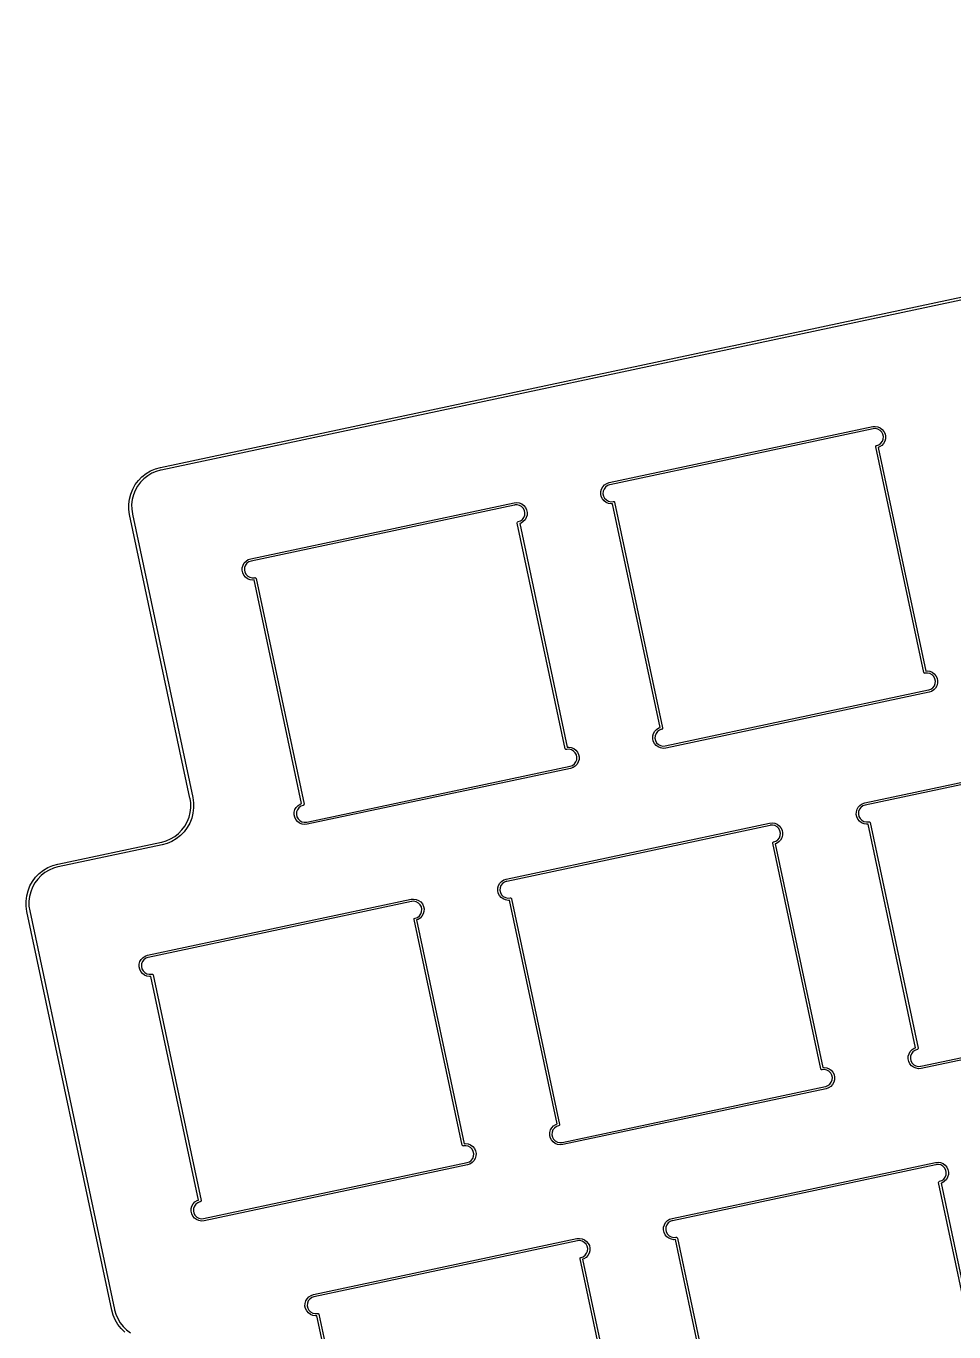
# Model space of a CAD drawing. Extents: x 11 to 430, y -338 to -15.
# Drawn here: x 249 to 297.2, y -279.3 to -211.4 of the extents above; entities that cross this region are included whole.
import ezdxf

# ---------------------------------------------------------------- set-up
doc = ezdxf.new("R2010")
doc.units = 0
doc.layers.add('BLACK', color=7, linetype='CONTINUOUS')

msp = doc.modelspace()

# ---------------------------------------------------------------- linework, layer by layer
at = {"layer": 'BLACK', "linetype": 'CONTINUOUS'}
for p, q in [((255.997, -234.368), (363.934, -211.427)), ((363.958, -211.575), (256.029, -234.515)), ((279.325, -235.163), (293.014, -232.253)), ((293.039, -232.37), (279.35, -235.28)), ((293.014, -232.253), (293.149, -232.241)), ((293.014, -232.253), (293.014, -232.253)), ((293.046, -232.365), (293.039, -232.37)), ((293.164, -232.357), (293.046, -232.365)), ((293.149, -232.241), (293.282, -232.261)), ((293.288, -232.385), (293.164, -232.357)), ((293.282, -232.261), (293.407, -232.313)), ((293.399, -232.446), (293.288, -232.385)), ((293.488, -232.536), (293.399, -232.446)), ((293.407, -232.313), (293.515, -232.394)), ((293.548, -232.647), (293.488, -232.536)), ((293.515, -232.394), (293.601, -232.498)), ((293.574, -232.771), (293.548, -232.647)), ((293.565, -232.897), (293.574, -232.771)), ((293.601, -232.498), (293.66, -232.619)), ((293.66, -232.619), (293.688, -232.751)), ((293.688, -232.751), (293.684, -232.886)), ((293.176, -233.302), (293.183, -233.262)), ((295.67, -245.035), (293.176, -233.302)), ((293.183, -233.262), (293.184, -233.257)), ((293.184, -233.257), (293.21, -233.239)), ((293.184, -233.257), (293.184, -233.257)), ((293.184, -233.257), (293.184, -233.257)), ((293.21, -233.239), (293.222, -233.231)), ((293.222, -233.231), (293.222, -233.231)), ((293.222, -233.231), (293.222, -233.231)), ((293.222, -233.231), (293.231, -233.233)), ((293.231, -233.233), (293.342, -233.192)), ((293.375, -233.305), (293.304, -233.329)), ((293.304, -233.329), (295.776, -244.959)), ((293.342, -233.192), (293.443, -233.116)), ((293.488, -233.231), (293.375, -233.305)), ((293.443, -233.116), (293.52, -233.015)), ((293.581, -233.133), (293.488, -233.231)), ((293.52, -233.015), (293.565, -232.897)), ((293.648, -233.016), (293.581, -233.133)), ((293.684, -232.886), (293.648, -233.016)), ((254.851, -235.05), (255.04, -234.856)), ((255.04, -234.856), (255.253, -234.688)), ((255.336, -234.808), (255.138, -234.964)), ((255.253, -234.688), (255.487, -234.549)), ((255.553, -234.679), (255.336, -234.808)), ((255.487, -234.549), (255.736, -234.442)), ((255.785, -234.579), (255.553, -234.679)), ((255.736, -234.442), (255.997, -234.368)), ((256.011, -234.515), (255.785, -234.579)), ((255.997, -234.368), (255.997, -234.368)), ((256.029, -234.515), (256.011, -234.515)), ((254.455, -235.756), (254.556, -235.504)), ((254.556, -235.504), (254.689, -235.268)), ((254.688, -235.567), (254.594, -235.802)), ((254.811, -235.347), (254.688, -235.567)), ((254.689, -235.268), (254.851, -235.05)), ((254.962, -235.145), (254.811, -235.347)), ((255.138, -234.964), (254.962, -235.145)), ((278.888, -235.625), (278.924, -235.495)), ((278.924, -235.495), (278.991, -235.378)), ((278.991, -235.378), (279.083, -235.28)), ((279.052, -235.496), (279.007, -235.614)), ((279.128, -235.395), (279.052, -235.496)), ((279.083, -235.28), (279.197, -235.206)), ((279.23, -235.319), (279.128, -235.395)), ((279.197, -235.206), (279.325, -235.163)), ((279.341, -235.278), (279.23, -235.319)), ((279.325, -235.163), (279.325, -235.163)), ((279.325, -235.163), (279.325, -235.163)), ((279.325, -235.163), (279.325, -235.163)), ((279.35, -235.28), (279.341, -235.278)), ((254.357, -236.289), (254.388, -236.02)), ((254.388, -236.02), (254.455, -235.756)), ((254.532, -236.046), (254.502, -236.297)), ((254.594, -235.802), (254.532, -236.046)), ((260.691, -239.123), (274.38, -236.214)), ((274.38, -236.214), (274.515, -236.202)), ((274.38, -236.214), (274.38, -236.214)), ((274.515, -236.202), (274.648, -236.222)), ((274.648, -236.222), (274.773, -236.274)), ((278.883, -235.76), (278.888, -235.625)), ((278.911, -235.892), (278.883, -235.76)), ((278.97, -236.013), (278.911, -235.892)), ((279.056, -236.117), (278.97, -236.013)), ((279.007, -235.614), (278.998, -235.74)), ((278.998, -235.74), (279.024, -235.864)), ((279.024, -235.864), (279.084, -235.975)), ((279.165, -236.198), (279.056, -236.117)), ((279.084, -235.975), (279.173, -236.065)), ((279.29, -236.25), (279.165, -236.198)), ((279.173, -236.065), (279.284, -236.126)), ((279.284, -236.126), (279.407, -236.154)), ((279.423, -236.27), (279.29, -236.25)), ((279.407, -236.154), (279.525, -236.146)), ((279.497, -236.264), (279.423, -236.27)), ((281.969, -247.894), (279.497, -236.264)), ((279.525, -236.146), (279.533, -236.141)), ((279.533, -236.141), (279.533, -236.141)), ((279.533, -236.141), (279.533, -236.141)), ((279.533, -236.141), (279.553, -236.145)), ((279.553, -236.145), (279.578, -236.149)), ((279.578, -236.149), (279.578, -236.149)), ((279.578, -236.149), (279.578, -236.149)), ((279.578, -236.149), (279.589, -236.166)), ((279.589, -236.166), (279.604, -236.187)), ((279.604, -236.187), (282.098, -247.92)), ((254.36, -236.56), (254.357, -236.289)), ((254.399, -236.829), (254.36, -236.56)), ((257.532, -251.57), (254.399, -236.829)), ((254.399, -236.829), (254.399, -236.829)), ((254.399, -236.829), (254.399, -236.829)), ((254.502, -236.297), (254.506, -236.549)), ((254.506, -236.549), (254.54, -236.788)), ((254.54, -236.788), (254.546, -236.798)), ((254.546, -236.798), (254.546, -236.798)), ((254.546, -236.798), (257.679, -251.539)), ((274.405, -236.331), (260.716, -239.241)), ((274.413, -236.326), (274.405, -236.331)), ((274.531, -236.318), (274.413, -236.326)), ((274.654, -236.346), (274.531, -236.318)), ((274.765, -236.407), (274.654, -236.346)), ((274.854, -236.497), (274.765, -236.407)), ((274.773, -236.274), (274.882, -236.354)), ((274.914, -236.608), (274.854, -236.497)), ((274.882, -236.354), (274.968, -236.458)), ((274.886, -236.976), (274.931, -236.858)), ((274.94, -236.732), (274.914, -236.608)), ((274.931, -236.858), (274.94, -236.732)), ((274.968, -236.458), (275.027, -236.58)), ((275.05, -236.847), (275.014, -236.977)), ((275.027, -236.58), (275.055, -236.712)), ((275.055, -236.712), (275.05, -236.847)), ((274.542, -237.263), (274.544, -237.254)), ((277.036, -248.996), (274.542, -237.263)), ((274.544, -237.254), (274.551, -237.218)), ((274.551, -237.218), (274.588, -237.192)), ((274.588, -237.192), (274.588, -237.192)), ((274.588, -237.192), (274.597, -237.193)), ((274.597, -237.193), (274.708, -237.152)), ((274.741, -237.265), (274.671, -237.289)), ((274.671, -237.289), (277.143, -248.92)), ((274.708, -237.152), (274.81, -237.077)), ((274.855, -237.192), (274.741, -237.265)), ((274.81, -237.077), (274.886, -236.976)), ((274.947, -237.094), (274.855, -237.192)), ((275.014, -236.977), (274.947, -237.094)), ((260.249, -239.721), (260.254, -239.586)), ((260.254, -239.586), (260.29, -239.456)), ((260.29, -239.456), (260.357, -239.338)), ((260.357, -239.338), (260.45, -239.24)), ((260.373, -239.575), (260.364, -239.701)), ((260.418, -239.456), (260.373, -239.575)), ((260.494, -239.355), (260.418, -239.456)), ((260.45, -239.24), (260.563, -239.167)), ((260.596, -239.28), (260.494, -239.355)), ((260.563, -239.167), (260.691, -239.123)), ((260.707, -239.239), (260.596, -239.28)), ((260.691, -239.123), (260.691, -239.123)), ((260.716, -239.241), (260.707, -239.239)), ((260.716, -239.241), (260.716, -239.241)), ((260.716, -239.241), (260.716, -239.241)), ((260.278, -239.853), (260.249, -239.721)), ((260.336, -239.974), (260.278, -239.853)), ((260.423, -240.078), (260.336, -239.974)), ((260.364, -239.701), (260.39, -239.824)), ((260.39, -239.824), (260.45, -239.936)), ((260.531, -240.158), (260.423, -240.078)), ((260.45, -239.936), (260.539, -240.026)), ((260.656, -240.21), (260.531, -240.158)), ((260.539, -240.026), (260.65, -240.087)), ((260.65, -240.087), (260.774, -240.114)), ((260.789, -240.231), (260.656, -240.21)), ((260.774, -240.114), (260.892, -240.106)), ((260.864, -240.224), (260.789, -240.231)), ((263.336, -251.854), (260.864, -240.224)), ((260.892, -240.106), (260.899, -240.102)), ((260.899, -240.102), (260.899, -240.102)), ((260.899, -240.102), (260.899, -240.102)), ((260.899, -240.102), (260.92, -240.105)), ((260.92, -240.105), (260.944, -240.11)), ((260.944, -240.11), (260.944, -240.11)), ((260.944, -240.11), (260.944, -240.11)), ((260.944, -240.11), (260.956, -240.127)), ((260.956, -240.127), (260.97, -240.148)), ((260.97, -240.148), (260.97, -240.148)), ((260.97, -240.148), (260.97, -240.148)), ((260.97, -240.148), (263.464, -251.881)), ((295.683, -245.055), (295.67, -245.035)), ((295.696, -245.073), (295.683, -245.055)), ((295.719, -245.078), (295.696, -245.073)), ((295.696, -245.073), (295.696, -245.073)), ((295.696, -245.073), (295.696, -245.073)), ((295.741, -245.082), (295.719, -245.078)), ((295.748, -245.077), (295.741, -245.082)), ((295.741, -245.082), (295.741, -245.082)), ((295.866, -245.069), (295.748, -245.077)), ((295.776, -244.959), (295.851, -244.952)), ((295.851, -244.952), (295.984, -244.973)), ((295.99, -245.096), (295.866, -245.069)), ((295.984, -244.973), (296.109, -245.025)), ((296.109, -245.025), (296.217, -245.105)), ((296.101, -245.157), (295.99, -245.096)), ((296.19, -245.247), (296.101, -245.157)), ((296.145, -245.828), (296.222, -245.727)), ((296.25, -245.359), (296.19, -245.247)), ((296.217, -245.105), (296.303, -245.209)), ((296.222, -245.727), (296.266, -245.609)), ((296.276, -245.482), (296.25, -245.359)), ((296.266, -245.609), (296.276, -245.482)), ((296.349, -245.727), (296.283, -245.845)), ((296.303, -245.209), (296.362, -245.33)), ((296.386, -245.597), (296.349, -245.727)), ((296.362, -245.33), (296.39, -245.462)), ((296.39, -245.462), (296.386, -245.597)), ((282.234, -248.852), (295.924, -245.942)), ((295.949, -246.06), (282.259, -248.97)), ((295.924, -245.942), (295.933, -245.944)), ((295.933, -245.944), (296.044, -245.903)), ((296.077, -246.016), (295.949, -246.06)), ((295.949, -246.06), (295.949, -246.06)), ((295.949, -246.06), (295.949, -246.06)), ((296.044, -245.903), (296.145, -245.828)), ((296.19, -245.943), (296.077, -246.016)), ((296.283, -245.845), (296.19, -245.943)), ((281.585, -248.471), (281.59, -248.336)), ((281.613, -248.603), (281.585, -248.471)), ((281.59, -248.336), (281.626, -248.206)), ((281.626, -248.206), (281.693, -248.089)), ((281.693, -248.089), (281.785, -247.991)), ((281.709, -248.325), (281.699, -248.451)), ((281.699, -248.451), (281.726, -248.575)), ((281.754, -248.207), (281.709, -248.325)), ((281.83, -248.106), (281.754, -248.207)), ((281.785, -247.991), (281.899, -247.918)), ((281.932, -248.031), (281.83, -248.106)), ((281.899, -247.918), (281.969, -247.894)), ((282.043, -247.99), (281.932, -248.031)), ((282.051, -247.991), (282.043, -247.99)), ((282.071, -247.978), (282.051, -247.991)), ((282.051, -247.991), (282.051, -247.991)), ((282.051, -247.991), (282.051, -247.991)), ((282.089, -247.965), (282.071, -247.978)), ((282.093, -247.943), (282.089, -247.965)), ((282.089, -247.965), (282.089, -247.965)), ((282.089, -247.965), (282.089, -247.965)), ((282.098, -247.92), (282.093, -247.943)), ((277.05, -249.016), (277.036, -248.996)), ((277.062, -249.034), (277.05, -249.016)), ((277.107, -249.042), (277.062, -249.034)), ((277.115, -249.037), (277.107, -249.042)), ((277.107, -249.042), (277.107, -249.042)), ((277.233, -249.03), (277.115, -249.037)), ((277.143, -248.92), (277.217, -248.913)), ((277.217, -248.913), (277.35, -248.934)), ((277.356, -249.057), (277.233, -249.03)), ((277.35, -248.934), (277.475, -248.986)), ((277.467, -249.118), (277.356, -249.057)), ((277.556, -249.208), (277.467, -249.118)), ((277.475, -248.986), (277.583, -249.066)), ((277.583, -249.066), (277.67, -249.17)), ((281.672, -248.725), (281.613, -248.603)), ((281.758, -248.829), (281.672, -248.725)), ((281.726, -248.575), (281.786, -248.686)), ((281.867, -248.909), (281.758, -248.829)), ((281.786, -248.686), (281.875, -248.776)), ((281.991, -248.961), (281.867, -248.909)), ((281.875, -248.776), (281.986, -248.838)), ((281.986, -248.838), (282.109, -248.865)), ((282.125, -248.982), (281.991, -248.961)), ((282.109, -248.865), (282.227, -248.857)), ((282.259, -248.97), (282.125, -248.982)), ((282.227, -248.857), (282.234, -248.852)), ((282.259, -248.97), (282.259, -248.97)), ((282.259, -248.97), (282.259, -248.97)), ((292.602, -251.816), (306.292, -248.906)), ((306.317, -249.024), (292.627, -251.933)), ((277.41, -249.864), (277.512, -249.788)), ((277.512, -249.788), (277.588, -249.688)), ((277.616, -249.319), (277.556, -249.208)), ((277.649, -249.805), (277.556, -249.904)), ((277.588, -249.688), (277.633, -249.569)), ((277.642, -249.443), (277.616, -249.319)), ((277.633, -249.569), (277.642, -249.443)), ((277.716, -249.688), (277.649, -249.805)), ((277.67, -249.17), (277.729, -249.291)), ((277.752, -249.558), (277.716, -249.688)), ((277.729, -249.291), (277.757, -249.423)), ((277.757, -249.423), (277.752, -249.558)), ((263.601, -252.813), (277.29, -249.903)), ((277.315, -250.02), (263.626, -252.93)), ((277.29, -249.903), (277.299, -249.905)), ((277.299, -249.905), (277.41, -249.864)), ((277.443, -249.977), (277.315, -250.02)), ((277.315, -250.02), (277.315, -250.02)), ((277.556, -249.904), (277.443, -249.977)), ((257.538, -251.579), (257.532, -251.57)), ((257.532, -251.57), (257.532, -251.57)), ((257.573, -251.819), (257.538, -251.579)), ((257.576, -252.071), (257.573, -251.819)), ((257.679, -251.539), (257.679, -251.539)), ((257.679, -251.539), (257.718, -251.807)), ((257.718, -251.807), (257.722, -252.079)), ((263.152, -251.952), (263.265, -251.878)), ((263.265, -251.878), (263.336, -251.854)), ((263.464, -251.881), (263.459, -251.906)), ((263.464, -251.881), (263.464, -251.881)), ((263.464, -251.881), (263.464, -251.881)), ((292.361, -251.933), (292.474, -251.86)), ((292.474, -251.86), (292.602, -251.816)), ((292.602, -251.816), (292.602, -251.816)), ((257.484, -252.566), (257.546, -252.322)), ((257.546, -252.322), (257.576, -252.071)), ((257.69, -252.348), (257.623, -252.611)), ((257.722, -252.079), (257.69, -252.348)), ((262.951, -252.432), (262.956, -252.297)), ((262.979, -252.564), (262.951, -252.432)), ((262.956, -252.297), (262.992, -252.167)), ((262.992, -252.167), (263.059, -252.05)), ((263.059, -252.05), (263.152, -251.952)), ((263.075, -252.286), (263.066, -252.412)), ((263.066, -252.412), (263.092, -252.536)), ((263.12, -252.168), (263.075, -252.286)), ((263.092, -252.536), (263.152, -252.647)), ((263.196, -252.067), (263.12, -252.168)), ((263.298, -251.991), (263.196, -252.067)), ((263.409, -251.951), (263.298, -251.991)), ((263.418, -251.952), (263.409, -251.951)), ((263.437, -251.939), (263.418, -251.952)), ((263.418, -251.952), (263.418, -251.952)), ((263.418, -251.952), (263.418, -251.952)), ((263.456, -251.926), (263.437, -251.939)), ((263.459, -251.906), (263.456, -251.926)), ((263.456, -251.926), (263.456, -251.926)), ((263.456, -251.926), (263.456, -251.926)), ((292.161, -252.413), (292.165, -252.278)), ((292.189, -252.545), (292.161, -252.413)), ((292.165, -252.278), (292.202, -252.148)), ((292.248, -252.667), (292.189, -252.545)), ((292.202, -252.148), (292.268, -252.031)), ((292.268, -252.031), (292.361, -251.933)), ((292.285, -252.267), (292.275, -252.393)), ((292.275, -252.393), (292.301, -252.517)), ((292.329, -252.149), (292.285, -252.267)), ((292.301, -252.517), (292.361, -252.629)), ((292.406, -252.048), (292.329, -252.149)), ((292.507, -251.973), (292.406, -252.048)), ((292.618, -251.932), (292.507, -251.973)), ((292.627, -251.933), (292.618, -251.932)), ((292.627, -251.933), (292.627, -251.933)), ((292.627, -251.933), (292.627, -251.933)), ((256.94, -253.404), (257.116, -253.223)), ((257.116, -253.223), (257.267, -253.021)), ((257.39, -253.1), (257.227, -253.318)), ((257.267, -253.021), (257.391, -252.801)), ((257.522, -252.863), (257.39, -253.1)), ((257.391, -252.801), (257.484, -252.566)), ((257.623, -252.611), (257.522, -252.863)), ((263.038, -252.686), (262.979, -252.564)), ((263.125, -252.79), (263.038, -252.686)), ((263.233, -252.87), (263.125, -252.79)), ((263.152, -252.647), (263.241, -252.737)), ((263.358, -252.922), (263.233, -252.87)), ((263.241, -252.737), (263.352, -252.798)), ((263.352, -252.798), (263.475, -252.826)), ((263.491, -252.942), (263.358, -252.922)), ((263.475, -252.826), (263.593, -252.818)), ((263.626, -252.93), (263.491, -252.942)), ((263.593, -252.818), (263.601, -252.813)), ((263.601, -252.813), (263.601, -252.813)), ((263.601, -252.813), (263.601, -252.813)), ((263.626, -252.93), (263.626, -252.93)), ((273.968, -255.777), (287.658, -252.867)), ((287.683, -252.984), (273.993, -255.894)), ((287.658, -252.867), (287.792, -252.855)), ((287.69, -252.979), (287.683, -252.984)), ((287.808, -252.971), (287.69, -252.979)), ((287.792, -252.855), (287.926, -252.876)), ((287.932, -252.999), (287.808, -252.971)), ((287.926, -252.876), (288.05, -252.927)), ((288.042, -253.06), (287.932, -252.999)), ((288.132, -253.15), (288.042, -253.06)), ((288.05, -252.927), (288.159, -253.008)), ((288.192, -253.261), (288.132, -253.15)), ((288.159, -253.008), (288.245, -253.112)), ((288.245, -253.112), (288.304, -253.233)), ((288.304, -253.233), (288.332, -253.365)), ((292.334, -252.771), (292.248, -252.667)), ((292.442, -252.851), (292.334, -252.771)), ((292.361, -252.629), (292.45, -252.718)), ((292.567, -252.903), (292.442, -252.851)), ((292.45, -252.718), (292.561, -252.78)), ((292.561, -252.78), (292.685, -252.807)), ((292.701, -252.924), (292.567, -252.903)), ((292.685, -252.807), (292.803, -252.799)), ((292.775, -252.917), (292.701, -252.924)), ((295.247, -264.547), (292.775, -252.917)), ((292.803, -252.799), (292.81, -252.794)), ((292.81, -252.794), (292.81, -252.794)), ((292.81, -252.794), (292.81, -252.794)), ((292.81, -252.794), (292.832, -252.798)), ((292.832, -252.798), (292.855, -252.803)), ((292.855, -252.803), (292.855, -252.803)), ((292.855, -252.803), (292.855, -252.803)), ((292.855, -252.803), (292.869, -252.822)), ((292.869, -252.822), (292.881, -252.84)), ((292.881, -252.84), (292.881, -252.84)), ((292.881, -252.84), (292.881, -252.84)), ((292.881, -252.84), (295.375, -264.574)), ((250.66, -254.999), (256.05, -253.853)), ((256.05, -253.853), (256.067, -253.852)), ((256.05, -253.853), (256.05, -253.853)), ((256.067, -253.852), (256.293, -253.788)), ((256.293, -253.788), (256.525, -253.689)), ((256.591, -253.819), (256.342, -253.926)), ((256.525, -253.689), (256.742, -253.56)), ((256.825, -253.68), (256.591, -253.819)), ((256.742, -253.56), (256.94, -253.404)), ((257.038, -253.512), (256.825, -253.68)), ((257.227, -253.318), (257.038, -253.512)), ((287.82, -253.916), (287.828, -253.871)), ((290.314, -265.65), (287.82, -253.916)), ((287.828, -253.871), (287.866, -253.845)), ((287.866, -253.845), (287.875, -253.847)), ((287.875, -253.847), (287.986, -253.806)), ((288.019, -253.919), (287.948, -253.943)), ((287.986, -253.806), (288.087, -253.731)), ((288.132, -253.846), (288.019, -253.919)), ((288.087, -253.731), (288.164, -253.63)), ((288.225, -253.748), (288.132, -253.846)), ((288.164, -253.63), (288.208, -253.511)), ((288.218, -253.385), (288.192, -253.261)), ((288.208, -253.511), (288.218, -253.385)), ((288.291, -253.63), (288.225, -253.748)), ((288.328, -253.5), (288.291, -253.63)), ((288.332, -253.365), (288.328, -253.5)), ((256.081, -254), (250.691, -255.145)), ((256.342, -253.926), (256.081, -254)), ((256.081, -254), (256.081, -254)), ((256.081, -254), (256.081, -254)), ((287.948, -253.943), (290.42, -265.573)), ((249.916, -255.318), (250.149, -255.179)), ((250.149, -255.179), (250.399, -255.072)), ((250.448, -255.21), (250.216, -255.309)), ((250.399, -255.072), (250.66, -254.999)), ((250.674, -255.146), (250.448, -255.21)), ((250.66, -254.999), (250.66, -254.999)), ((250.66, -254.999), (250.66, -254.999)), ((250.691, -255.145), (250.674, -255.146)), ((250.691, -255.145), (250.691, -255.145)), ((250.691, -255.145), (250.691, -255.145)), ((249.219, -256.135), (249.351, -255.898)), ((249.351, -255.898), (249.514, -255.681)), ((249.625, -255.775), (249.474, -255.977)), ((249.514, -255.681), (249.703, -255.486)), ((249.801, -255.595), (249.625, -255.775)), ((249.703, -255.486), (249.916, -255.318)), ((249.999, -255.438), (249.801, -255.595)), ((250.216, -255.309), (249.999, -255.438)), ((273.634, -255.992), (273.727, -255.894)), ((273.727, -255.894), (273.841, -255.821)), ((273.874, -255.933), (273.772, -256.009)), ((273.841, -255.821), (273.968, -255.777)), ((273.985, -255.893), (273.874, -255.933)), ((273.968, -255.777), (273.968, -255.777)), ((273.993, -255.894), (273.985, -255.893)), ((273.993, -255.894), (273.993, -255.894)), ((273.993, -255.894), (273.993, -255.894)), ((249.051, -256.65), (249.118, -256.387)), ((249.118, -256.387), (249.219, -256.135)), ((249.257, -256.432), (249.195, -256.677)), ((249.35, -256.198), (249.257, -256.432)), ((249.474, -255.977), (249.35, -256.198)), ((273.527, -256.374), (273.531, -256.239)), ((273.555, -256.506), (273.527, -256.374)), ((273.531, -256.239), (273.568, -256.109)), ((273.614, -256.628), (273.555, -256.506)), ((273.568, -256.109), (273.634, -255.992)), ((273.7, -256.731), (273.614, -256.628)), ((273.651, -256.228), (273.641, -256.354)), ((273.641, -256.354), (273.668, -256.478)), ((273.696, -256.11), (273.651, -256.228)), ((273.668, -256.478), (273.728, -256.589)), ((273.772, -256.009), (273.696, -256.11)), ((273.728, -256.589), (273.817, -256.679)), ((249.019, -256.92), (249.051, -256.65)), ((249.023, -257.191), (249.019, -256.92)), ((249.062, -257.46), (249.023, -257.191)), ((249.195, -256.677), (249.165, -256.927)), ((249.165, -256.927), (249.168, -257.18)), ((249.168, -257.18), (249.203, -257.419)), ((255.335, -259.737), (269.024, -256.828)), ((269.049, -256.945), (255.36, -259.855)), ((269.024, -256.828), (269.159, -256.816)), ((269.024, -256.828), (269.024, -256.828)), ((269.056, -256.94), (269.049, -256.945)), ((269.175, -256.932), (269.056, -256.94)), ((269.159, -256.816), (269.292, -256.836)), ((269.298, -256.96), (269.175, -256.932)), ((269.292, -256.836), (269.417, -256.888)), ((269.409, -257.021), (269.298, -256.96)), ((269.498, -257.111), (269.409, -257.021)), ((269.417, -256.888), (269.525, -256.968)), ((269.558, -257.222), (269.498, -257.111)), ((269.525, -256.968), (269.612, -257.072)), ((269.584, -257.346), (269.558, -257.222)), ((269.612, -257.072), (269.67, -257.194)), ((269.67, -257.194), (269.698, -257.326)), ((273.809, -256.812), (273.7, -256.731)), ((273.933, -256.864), (273.809, -256.812)), ((273.817, -256.679), (273.927, -256.74)), ((273.927, -256.74), (274.051, -256.768)), ((274.067, -256.884), (273.933, -256.864)), ((274.051, -256.768), (274.169, -256.76)), ((274.141, -256.878), (274.067, -256.884)), ((276.613, -268.508), (274.141, -256.878)), ((274.169, -256.76), (274.176, -256.755)), ((274.176, -256.755), (274.176, -256.755)), ((274.176, -256.755), (274.176, -256.755)), ((274.176, -256.755), (274.2, -256.759)), ((274.2, -256.759), (274.221, -256.763)), ((274.221, -256.763), (274.221, -256.763)), ((274.221, -256.763), (274.221, -256.763)), ((274.221, -256.763), (274.237, -256.786)), ((274.237, -256.786), (274.247, -256.801)), ((274.247, -256.801), (274.247, -256.801)), ((274.247, -256.801), (274.247, -256.801)), ((274.247, -256.801), (276.741, -268.534)), ((253.467, -278.187), (249.062, -257.46)), ((249.062, -257.46), (249.062, -257.46)), ((249.203, -257.419), (249.209, -257.428)), ((249.209, -257.428), (249.209, -257.428)), ((249.209, -257.428), (253.614, -278.155)), ((269.186, -257.877), (269.194, -257.832)), ((271.68, -269.61), (269.186, -257.877)), ((269.194, -257.832), (269.232, -257.806)), ((269.232, -257.806), (269.232, -257.806)), ((269.232, -257.806), (269.241, -257.807)), ((269.241, -257.807), (269.352, -257.767)), ((269.385, -257.879), (269.314, -257.904)), ((269.314, -257.904), (271.786, -269.534)), ((269.352, -257.767), (269.454, -257.691)), ((269.498, -257.806), (269.385, -257.879)), ((269.454, -257.691), (269.53, -257.59)), ((269.591, -257.708), (269.498, -257.806)), ((269.53, -257.59), (269.575, -257.472)), ((269.575, -257.472), (269.584, -257.346)), ((269.658, -257.591), (269.591, -257.708)), ((269.694, -257.461), (269.658, -257.591)), ((269.698, -257.326), (269.694, -257.461)), ((254.934, -260.07), (255.001, -259.952)), ((255.001, -259.952), (255.093, -259.854)), ((255.138, -259.969), (255.062, -260.07)), ((255.093, -259.854), (255.207, -259.781)), ((255.24, -259.894), (255.138, -259.969)), ((255.207, -259.781), (255.335, -259.737)), ((255.351, -259.853), (255.24, -259.894)), ((255.335, -259.737), (255.335, -259.737)), ((255.354, -259.854), (255.351, -259.853)), ((255.36, -259.855), (255.354, -259.854)), ((255.36, -259.855), (255.36, -259.855)), ((254.893, -260.335), (254.898, -260.2)), ((254.921, -260.467), (254.893, -260.335)), ((254.898, -260.2), (254.934, -260.07)), ((254.98, -260.588), (254.921, -260.467)), ((255.066, -260.692), (254.98, -260.588)), ((255.017, -260.189), (255.008, -260.315)), ((255.008, -260.315), (255.034, -260.439)), ((255.062, -260.07), (255.017, -260.189)), ((255.034, -260.439), (255.094, -260.55)), ((255.175, -260.772), (255.066, -260.692)), ((255.094, -260.55), (255.183, -260.64)), ((255.183, -260.64), (255.294, -260.701)), ((255.294, -260.701), (255.417, -260.728)), ((255.3, -260.824), (255.175, -260.772)), ((255.433, -260.845), (255.3, -260.824)), ((255.417, -260.728), (255.535, -260.721)), ((255.507, -260.838), (255.433, -260.845)), ((257.979, -272.468), (255.507, -260.838)), ((255.535, -260.721), (255.539, -260.718)), ((255.539, -260.718), (255.543, -260.716)), ((255.543, -260.716), (255.543, -260.716)), ((255.543, -260.716), (255.574, -260.721)), ((255.574, -260.721), (255.588, -260.724)), ((255.588, -260.724), (255.588, -260.724)), ((255.588, -260.724), (255.588, -260.724)), ((255.588, -260.724), (255.614, -260.762)), ((255.614, -260.762), (258.108, -272.495)), ((295.512, -265.506), (309.201, -262.596)), ((309.226, -262.713), (295.537, -265.623)), ((294.903, -264.86), (294.97, -264.742)), ((294.97, -264.742), (295.063, -264.644)), ((295.108, -264.759), (295.031, -264.86)), ((295.063, -264.644), (295.176, -264.571)), ((295.209, -264.684), (295.108, -264.759)), ((295.176, -264.571), (295.247, -264.547)), ((295.32, -264.643), (295.209, -264.684)), ((295.329, -264.645), (295.32, -264.643)), ((295.35, -264.63), (295.329, -264.645)), ((295.329, -264.645), (295.329, -264.645)), ((295.329, -264.645), (295.329, -264.645)), ((295.367, -264.619), (295.35, -264.63)), ((295.371, -264.594), (295.367, -264.619)), ((295.367, -264.619), (295.367, -264.619)), ((295.367, -264.619), (295.367, -264.619)), ((295.375, -264.574), (295.371, -264.594)), ((295.375, -264.574), (295.375, -264.574)), ((295.375, -264.574), (295.375, -264.574)), ((294.863, -265.125), (294.867, -264.99)), ((294.891, -265.257), (294.863, -265.125)), ((294.867, -264.99), (294.903, -264.86)), ((294.95, -265.378), (294.891, -265.257)), ((295.036, -265.482), (294.95, -265.378)), ((294.986, -264.979), (294.977, -265.105)), ((294.977, -265.105), (295.003, -265.229)), ((295.031, -264.86), (294.986, -264.979)), ((295.003, -265.229), (295.063, -265.34)), ((295.063, -265.34), (295.152, -265.43)), ((295.152, -265.43), (295.263, -265.491)), ((290.34, -265.687), (290.314, -265.65)), ((290.314, -265.65), (290.314, -265.65)), ((290.314, -265.65), (290.314, -265.65)), ((290.385, -265.696), (290.34, -265.687)), ((290.392, -265.691), (290.385, -265.696)), ((290.385, -265.696), (290.385, -265.696)), ((290.51, -265.683), (290.392, -265.691)), ((290.42, -265.573), (290.494, -265.566)), ((290.494, -265.566), (290.628, -265.587)), ((290.634, -265.71), (290.51, -265.683)), ((290.628, -265.587), (290.752, -265.639)), ((290.744, -265.772), (290.634, -265.71)), ((290.833, -265.861), (290.744, -265.772)), ((290.752, -265.639), (290.861, -265.719)), ((290.894, -265.973), (290.833, -265.861)), ((290.861, -265.719), (290.947, -265.823)), ((290.92, -266.096), (290.894, -265.973)), ((290.91, -266.223), (290.92, -266.096)), ((290.947, -265.823), (291.006, -265.944)), ((291.006, -265.944), (291.034, -266.077)), ((291.034, -266.077), (291.03, -266.211)), ((295.144, -265.562), (295.036, -265.482)), ((295.269, -265.614), (295.144, -265.562)), ((295.263, -265.491), (295.387, -265.518)), ((295.402, -265.635), (295.269, -265.614)), ((295.387, -265.518), (295.505, -265.511)), ((295.537, -265.623), (295.402, -265.635)), ((295.505, -265.511), (295.512, -265.506)), ((295.512, -265.506), (295.512, -265.506)), ((295.512, -265.506), (295.512, -265.506)), ((295.537, -265.623), (295.537, -265.623)), ((276.878, -269.466), (290.568, -266.556)), ((290.593, -266.674), (276.903, -269.584)), ((290.568, -266.556), (290.568, -266.556)), ((290.568, -266.556), (290.572, -266.557)), ((290.572, -266.557), (290.576, -266.558)), ((290.576, -266.558), (290.687, -266.517)), ((290.72, -266.63), (290.593, -266.674)), ((290.593, -266.674), (290.593, -266.674)), ((290.687, -266.517), (290.789, -266.442)), ((290.834, -266.557), (290.72, -266.63)), ((290.789, -266.442), (290.865, -266.341)), ((290.927, -266.459), (290.834, -266.557)), ((290.865, -266.341), (290.91, -266.223)), ((290.993, -266.341), (290.927, -266.459)), ((291.03, -266.211), (290.993, -266.341)), ((276.233, -268.951), (276.27, -268.821)), ((276.27, -268.821), (276.336, -268.703)), ((276.336, -268.703), (276.429, -268.605)), ((276.398, -268.821), (276.353, -268.939)), ((276.474, -268.72), (276.398, -268.821)), ((276.429, -268.605), (276.543, -268.532)), ((276.576, -268.645), (276.474, -268.72)), ((276.543, -268.532), (276.613, -268.508)), ((276.687, -268.604), (276.576, -268.645)), ((276.69, -268.605), (276.687, -268.604)), ((276.695, -268.606), (276.69, -268.605)), ((276.724, -268.586), (276.695, -268.606)), ((276.695, -268.606), (276.695, -268.606)), ((276.733, -268.58), (276.724, -268.586)), ((276.741, -268.539), (276.733, -268.58)), ((276.733, -268.58), (276.733, -268.58)), ((276.733, -268.58), (276.733, -268.58)), ((276.741, -268.534), (276.741, -268.534)), ((276.741, -268.534), (276.741, -268.539)), ((271.786, -269.534), (271.861, -269.527)), ((271.861, -269.527), (271.994, -269.548)), ((276.229, -269.085), (276.233, -268.951)), ((276.257, -269.218), (276.229, -269.085)), ((276.316, -269.339), (276.257, -269.218)), ((276.402, -269.443), (276.316, -269.339)), ((276.353, -268.939), (276.343, -269.066)), ((276.343, -269.066), (276.369, -269.189)), ((276.369, -269.189), (276.43, -269.301)), ((276.511, -269.523), (276.402, -269.443)), ((276.43, -269.301), (276.519, -269.391)), ((276.635, -269.575), (276.511, -269.523)), ((276.519, -269.391), (276.629, -269.452)), ((276.629, -269.452), (276.753, -269.479)), ((276.753, -269.479), (276.871, -269.471)), ((276.871, -269.471), (276.878, -269.466)), ((276.878, -269.466), (276.878, -269.466)), ((271.706, -269.648), (271.68, -269.61)), ((271.72, -269.651), (271.706, -269.648)), ((271.706, -269.648), (271.706, -269.648)), ((271.706, -269.648), (271.706, -269.648)), ((271.751, -269.656), (271.72, -269.651)), ((271.755, -269.654), (271.751, -269.656)), ((271.751, -269.656), (271.751, -269.656)), ((271.758, -269.651), (271.755, -269.654)), ((271.876, -269.644), (271.758, -269.651)), ((272, -269.671), (271.876, -269.644)), ((271.994, -269.548), (272.119, -269.6)), ((272.111, -269.732), (272, -269.671)), ((272.2, -269.822), (272.111, -269.732)), ((272.119, -269.6), (272.227, -269.68)), ((272.26, -269.933), (272.2, -269.822)), ((272.227, -269.68), (272.313, -269.784)), ((272.232, -270.302), (272.276, -270.183)), ((272.286, -270.057), (272.26, -269.933)), ((272.276, -270.183), (272.286, -270.057)), ((272.313, -269.784), (272.372, -269.905)), ((272.396, -270.172), (272.36, -270.302)), ((272.372, -269.905), (272.4, -270.037)), ((272.4, -270.037), (272.396, -270.172)), ((276.769, -269.596), (276.635, -269.575)), ((276.903, -269.584), (276.769, -269.596)), ((276.903, -269.584), (276.903, -269.584)), ((258.244, -273.427), (271.934, -270.517)), ((271.959, -270.635), (258.269, -273.544)), ((271.934, -270.517), (271.934, -270.517)), ((271.934, -270.517), (271.943, -270.519)), ((271.943, -270.519), (272.054, -270.478)), ((272.087, -270.591), (271.959, -270.634)), ((271.959, -270.634), (271.959, -270.635)), ((272.054, -270.478), (272.155, -270.403)), ((272.2, -270.518), (272.087, -270.591)), ((272.155, -270.403), (272.232, -270.302)), ((272.293, -270.42), (272.2, -270.518)), ((272.36, -270.302), (272.293, -270.42)), ((282.588, -273.42), (296.277, -270.51)), ((296.302, -270.628), (282.612, -273.538)), ((296.277, -270.51), (296.412, -270.499)), ((296.277, -270.51), (296.277, -270.51)), ((296.277, -270.51), (296.277, -270.51)), ((296.309, -270.623), (296.302, -270.628)), ((296.427, -270.615), (296.309, -270.623)), ((296.412, -270.499), (296.545, -270.519)), ((296.551, -270.642), (296.427, -270.615)), ((296.545, -270.519), (296.67, -270.571)), ((296.662, -270.704), (296.551, -270.642)), ((296.751, -270.794), (296.662, -270.704)), ((296.67, -270.571), (296.778, -270.651)), ((296.811, -270.905), (296.751, -270.794)), ((296.778, -270.651), (296.864, -270.755)), ((296.864, -270.755), (296.923, -270.877)), ((296.923, -270.877), (296.951, -271.009)), ((296.439, -271.56), (296.447, -271.515)), ((298.933, -283.293), (296.439, -271.56)), ((296.447, -271.515), (296.483, -271.49)), ((296.483, -271.49), (296.485, -271.489)), ((296.485, -271.489), (296.485, -271.489)), ((296.485, -271.489), (296.487, -271.489)), ((296.487, -271.489), (296.493, -271.49)), ((296.493, -271.49), (296.605, -271.449)), ((296.638, -271.562), (296.567, -271.586)), ((296.605, -271.449), (296.706, -271.374)), ((296.751, -271.489), (296.638, -271.562)), ((296.706, -271.374), (296.783, -271.273)), ((296.844, -271.391), (296.751, -271.489)), ((296.783, -271.273), (296.827, -271.155)), ((296.837, -271.029), (296.811, -270.905)), ((296.827, -271.155), (296.837, -271.029)), ((296.91, -271.274), (296.844, -271.391)), ((296.947, -271.144), (296.91, -271.274)), ((296.951, -271.009), (296.947, -271.144)), ((296.567, -271.586), (299.039, -283.217)), ((257.595, -273.046), (257.6, -272.911)), ((257.6, -272.911), (257.636, -272.781)), ((257.636, -272.781), (257.703, -272.664)), ((257.703, -272.664), (257.795, -272.566)), ((257.719, -272.9), (257.709, -273.026)), ((257.764, -272.782), (257.719, -272.9)), ((257.84, -272.681), (257.764, -272.782)), ((257.795, -272.566), (257.909, -272.493)), ((257.942, -272.605), (257.84, -272.681)), ((257.909, -272.493), (257.979, -272.468)), ((258.053, -272.565), (257.942, -272.605)), ((258.062, -272.566), (258.053, -272.565)), ((258.099, -272.54), (258.062, -272.566)), ((258.062, -272.566), (258.062, -272.566)), ((258.108, -272.495), (258.099, -272.54)), ((257.623, -273.178), (257.595, -273.046)), ((257.682, -273.3), (257.623, -273.178)), ((257.768, -273.404), (257.682, -273.3)), ((257.709, -273.026), (257.736, -273.15)), ((257.736, -273.15), (257.796, -273.261)), ((257.877, -273.484), (257.768, -273.404)), ((257.796, -273.261), (257.885, -273.351)), ((258.002, -273.536), (257.877, -273.484)), ((257.885, -273.351), (257.996, -273.412)), ((257.996, -273.412), (258.119, -273.44)), ((258.135, -273.556), (258.002, -273.536)), ((258.119, -273.44), (258.237, -273.432)), ((258.269, -273.544), (258.135, -273.556)), ((258.237, -273.432), (258.244, -273.427)), ((258.244, -273.427), (258.244, -273.427)), ((258.269, -273.544), (258.269, -273.544)), ((258.269, -273.544), (258.269, -273.544)), ((282.254, -273.635), (282.346, -273.537)), ((282.346, -273.537), (282.46, -273.464)), ((282.493, -273.577), (282.391, -273.652)), ((282.46, -273.464), (282.587, -273.421)), ((282.604, -273.536), (282.493, -273.577)), ((282.587, -273.421), (282.588, -273.42)), ((282.588, -273.42), (282.588, -273.42)), ((282.588, -273.42), (282.588, -273.42)), ((282.612, -273.538), (282.604, -273.536)), ((282.146, -274.018), (282.151, -273.883)), ((282.174, -274.15), (282.146, -274.018)), ((282.151, -273.883), (282.187, -273.753)), ((282.233, -274.271), (282.174, -274.15)), ((282.187, -273.753), (282.254, -273.635)), ((282.319, -274.375), (282.233, -274.271)), ((282.27, -273.872), (282.261, -273.998)), ((282.261, -273.998), (282.287, -274.121)), ((282.315, -273.753), (282.27, -273.872)), ((282.287, -274.121), (282.347, -274.233)), ((282.391, -273.652), (282.315, -273.753)), ((282.347, -274.233), (282.436, -274.323)), ((263.954, -277.381), (277.643, -274.471)), ((277.668, -274.589), (263.979, -277.498)), ((277.643, -274.471), (277.778, -274.459)), ((277.643, -274.471), (277.643, -274.471)), ((277.676, -274.584), (277.668, -274.589)), ((277.794, -274.576), (277.676, -274.584)), ((277.778, -274.459), (277.911, -274.48)), ((277.917, -274.603), (277.794, -274.576)), ((277.911, -274.48), (278.036, -274.532)), ((278.028, -274.664), (277.917, -274.603)), ((278.117, -274.754), (278.028, -274.664)), ((278.036, -274.532), (278.144, -274.612)), ((278.177, -274.866), (278.117, -274.754)), ((278.144, -274.612), (278.231, -274.716)), ((278.203, -274.989), (278.177, -274.866)), ((278.231, -274.716), (278.29, -274.837)), ((278.29, -274.837), (278.318, -274.969)), ((282.428, -274.455), (282.319, -274.375)), ((282.553, -274.507), (282.428, -274.455)), ((282.436, -274.323), (282.547, -274.384)), ((282.547, -274.384), (282.67, -274.411)), ((282.686, -274.528), (282.553, -274.507)), ((282.67, -274.411), (282.788, -274.403)), ((282.76, -274.521), (282.686, -274.528)), ((285.232, -286.151), (282.76, -274.521)), ((282.788, -274.403), (282.795, -274.398)), ((282.795, -274.398), (282.795, -274.398)), ((282.795, -274.398), (282.795, -274.398)), ((282.795, -274.398), (282.815, -274.402)), ((282.815, -274.402), (282.841, -274.407)), ((282.841, -274.407), (282.841, -274.407)), ((282.841, -274.407), (282.841, -274.407)), ((282.841, -274.407), (282.854, -274.427)), ((282.854, -274.427), (282.867, -274.445)), ((282.867, -274.445), (285.361, -286.178)), ((277.805, -275.521), (277.811, -275.49)), ((280.299, -287.254), (277.805, -275.521)), ((277.811, -275.49), (277.813, -275.475)), ((277.813, -275.475), (277.85, -275.45)), ((277.813, -275.475), (277.813, -275.475)), ((277.813, -275.475), (277.813, -275.475)), ((277.85, -275.45), (277.851, -275.449)), ((277.851, -275.449), (277.851, -275.449)), ((277.851, -275.449), (277.86, -275.451)), ((277.86, -275.451), (277.971, -275.41)), ((278.004, -275.523), (277.933, -275.547)), ((277.933, -275.547), (280.405, -287.177)), ((277.971, -275.41), (278.073, -275.335)), ((278.117, -275.45), (278.004, -275.523)), ((278.073, -275.335), (278.149, -275.234)), ((278.21, -275.352), (278.117, -275.45)), ((278.149, -275.234), (278.194, -275.116)), ((278.194, -275.116), (278.203, -274.989)), ((278.277, -275.234), (278.21, -275.352)), ((278.313, -275.104), (278.277, -275.234)), ((278.318, -274.969), (278.313, -275.104)), ((263.553, -277.713), (263.62, -277.596)), ((263.62, -277.596), (263.713, -277.498)), ((263.757, -277.613), (263.681, -277.714)), ((263.713, -277.498), (263.826, -277.425)), ((263.859, -277.538), (263.757, -277.613)), ((263.826, -277.425), (263.954, -277.381)), ((263.97, -277.497), (263.859, -277.538)), ((263.954, -277.381), (263.954, -277.381)), ((263.979, -277.498), (263.97, -277.497)), ((263.979, -277.498), (263.979, -277.498)), ((263.979, -277.498), (263.979, -277.498)), ((253.541, -278.448), (253.467, -278.187)), ((253.467, -278.187), (253.467, -278.187)), ((253.614, -278.155), (253.615, -278.173)), ((253.615, -278.173), (253.679, -278.399)), ((263.512, -277.978), (263.517, -277.843)), ((263.54, -278.11), (263.512, -277.978)), ((263.517, -277.843), (263.553, -277.713)), ((263.599, -278.232), (263.54, -278.11)), ((263.686, -278.336), (263.599, -278.232)), ((263.636, -277.832), (263.627, -277.958)), ((263.627, -277.958), (263.653, -278.082)), ((263.681, -277.714), (263.636, -277.832)), ((263.653, -278.082), (263.713, -278.193)), ((263.794, -278.416), (263.686, -278.336)), ((263.713, -278.193), (263.802, -278.283)), ((263.802, -278.283), (263.913, -278.345)), ((263.913, -278.345), (264.036, -278.372)), ((264.154, -278.364), (264.162, -278.359)), ((264.162, -278.359), (264.162, -278.359)), ((264.162, -278.359), (264.162, -278.359)), ((264.162, -278.359), (264.183, -278.363)), ((253.648, -278.697), (253.541, -278.448)), ((253.787, -278.93), (253.648, -278.697)), ((253.679, -278.399), (253.778, -278.631)), ((253.778, -278.631), (253.907, -278.848)), ((253.955, -279.144), (253.787, -278.93)), ((253.907, -278.848), (254.063, -279.046)), ((263.919, -278.468), (263.794, -278.416)), ((264.052, -278.488), (263.919, -278.468)), ((264.036, -278.372), (264.154, -278.364)), ((264.126, -278.482), (264.052, -278.488)), ((266.599, -290.112), (264.126, -278.482)), ((264.183, -278.363), (264.207, -278.368)), ((264.207, -278.368), (264.207, -278.368)), ((264.207, -278.368), (264.207, -278.368)), ((264.207, -278.368), (264.219, -278.385)), ((264.219, -278.385), (264.233, -278.405)), ((264.233, -278.405), (264.233, -278.405)), ((264.233, -278.405), (264.233, -278.405)), ((264.233, -278.405), (266.727, -290.139)), ((254.149, -279.333), (253.955, -279.144)), ((254.063, -279.046), (254.244, -279.222)), ((254.244, -279.222), (254.446, -279.373))]:
    msp.add_line(p, q, dxfattribs=at)

doc.saveas('drawing.dxf')
